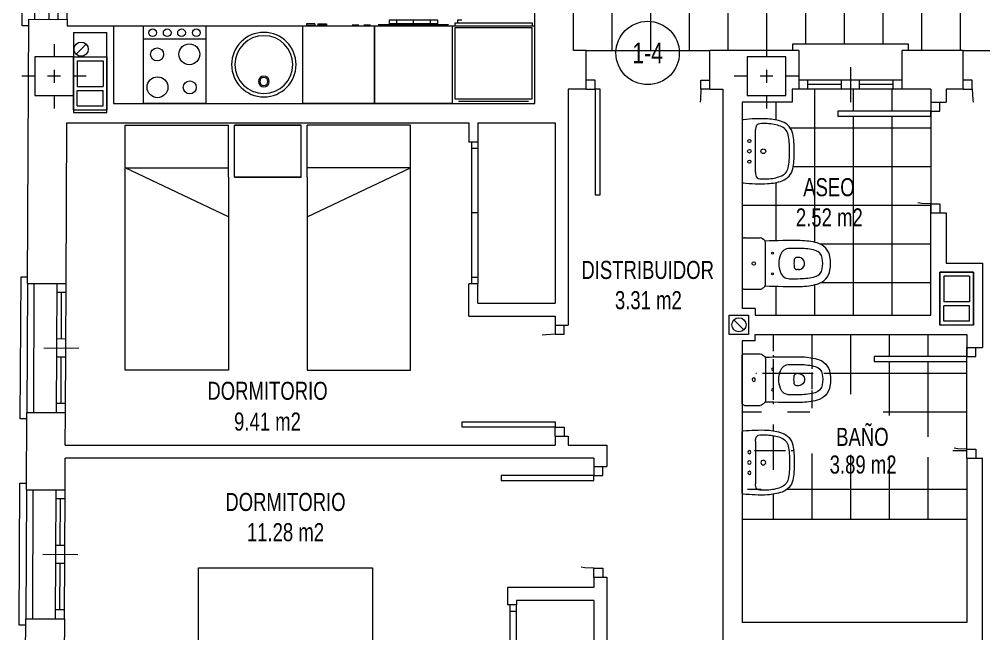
# Model space of a CAD drawing. Header units: millimetres. Extents: x 1426 to 1585, y -58 to 4.
# Drawn here: x 1483.23 to 1490.71, y -13.16 to -8.39 of the extents above; entities that cross this region are included whole.
import ezdxf
from ezdxf.enums import TextEntityAlignment as Align

# ---------------------------------------------------------------- set-up
doc = ezdxf.new("R2010")
doc.units = ezdxf.units.MM
doc.header["$LTSCALE"] = 0.35
doc.linetypes.add('DASHDOT', pattern=[1, 0.5, -0.25, 0, -0.25])
doc.linetypes.add('PUNTOS', pattern=[6.35, 0, -6.35])
for name, color, linetype, lineweight in [('BAJANTES', 9, 'Continuous', 0), ('BARRIDO_PUERTA', 251, 'PUNTOS', 0), ('CARPINTERIA', 4, 'Continuous', 0), ('COCINA', 7, 'Continuous', 0), ('ESCALERAS', 7, 'Continuous', 0), ('GRAFISMOS', 8, 'DASHDOT', 0), ('MUEBLES', 7, 'Continuous', 0), ('MUROS', 1, 'Continuous', 0), ('PILARES', 7, 'Continuous', 0), ('SANITARIOS', 7, 'Continuous', 0), ('SHUNT', 9, 'Continuous', 0), ('SOLERIA', 251, 'Continuous', 0), ('SUPERFICIES', 2, 'Continuous', 0), ('TEXTOS', 3, 'Continuous', 0)]:
    doc.layers.add(name, color=color, linetype=linetype, lineweight=lineweight)
doc.styles.add('SWIS721 Lt', font='swisscl.ttf')

# ---------------------------------------------------------------- blocks, each defined once
blk = doc.blocks.new('C FREGADERO1')
at = {"layer": 'SANITARIOS'}
for centre, radius in [((0, -0.2999968047433867), 0.2499999950000047), ((0, -0.2999968047433867), 0.2242263776581457), ((0, -0.1691363783693305), 0.04227118837031624), ((0, -0.1691363783693305), 0.03146018602145409)]:
    blk.add_circle(centre, radius, dxfattribs=at)
blk = doc.blocks.new('C FRIGORIFICO')
at = {"layer": 'COCINA'}
for p, q in [((0.6199999999985266, -0.03575461507762157), (0.01999999999861757, -0.03575461507762157)), ((0.01999999999861757, -0.03575461507762157), (0.01999999999861757, -0.5857546150778035)), ((0.591668803025641, -0.01719124852797904), (0.049155221874571, -0.01719124852752429)), ((0.6199999999985266, -0.5857546150778035), (0.6199999999985266, -0.03575461507762157)), ((0.01999999999861757, -0.5857546150778035), (0.6199999999985266, -0.5857546150778035)), ((0.6198687664023055, -0.599999999999909), (0.01961240309901768, -0.599999999999909)), ((0.01961240309901768, -0.599999999999909), (0.01961240309901768, -0.622828914227739)), ((0.01961240309901768, -0.622828914227739), (0.6198687664023055, -0.622828914227739)), ((0.5970402246211961, -0.6470007057637304), (0.5674974058456428, -0.6470007057637304)), ((0.5970402246211961, -0.622828914227739), (0.5970402246211961, -0.6470007057637304)), ((0.6198687664023055, -0.622828914227739), (0.6198687664023055, -0.599999999999909))]:
    blk.add_line(p, q, dxfattribs=at)
blk = doc.blocks.new('C LAVADORA')
at = {"layer": 'SANITARIOS'}
for p, q in [((-0.3025210084038008, 0), (-0.3025210084038008, -0.6000000000003638)), ((-0.3025210084033461, 0), (0.3025210084033461, 0)), ((0.3025210084033461, 0), (0.3025210084033461, -0.6000000000003638)), ((0.3025210084033461, -0.6000000000003638), (-0.3025210084033461, -0.6000000000003638)), ((0.2722689075631024, -0.6100840336134752), (-0.2722689075631024, -0.6100840336134752)), ((-0.1865546218486998, -0.6176470588234224), (0.1840336134450808, -0.6176470588234224)), ((-0.1865546218486998, -0.6478991596641208), (-0.1865546218486998, -0.6176470588234224)), ((0.1840336134450808, -0.6478991596641208), (-0.1865546218486998, -0.6478991596641208)), ((-0.1336134453781597, -0.6176470588234224), (-0.1336134453781597, -0.6478991596641208)), ((0, -0.6176470588234224), (0, -0.6478991596641208)), ((0.1310924369745408, -0.6478991596641208), (0.1310924369745408, -0.6176470588234224)), ((0.1840336134450808, -0.6176470588234224), (0.1840336134450808, -0.6478991596641208))]:
    blk.add_line(p, q, dxfattribs=at)
blk.add_lwpolyline([(0.1840336134450808, -0.6478991596641208), (-0.1865546218486998, -0.6478991596641208), (-0.1865546218486998, -0.6176470588234224), (0.1840336134450808, -0.6176470588234224), (0.1840336134450808, -0.6478991596641208)], dxfattribs=at)
blk = doc.blocks.new('C LAVAVAJILLAS')
at = {"layer": 'SANITARIOS'}
for p, q in [((-0.2784107946026779, -0.6000000000003638), (-0.2784107946026779, 0)), ((-0.2784107946026779, 0), (0.2784107946026779, 0)), ((0.2784107946031327, -0.6000000000003638), (0.2784107946031327, 0)), ((0.2784107946026779, -0.6000000000003638), (-0.2784107946026779, -0.6000000000003638)), ((-0.2478260869561382, -0.6053973013495124), (-0.1956521739130039, -0.6053973013495124)), ((-0.1587706146924575, -0.6053973013495124), (-0.1065967016488685, -0.6053973013495124)), ((0.09310344827599693, -0.6053973013495124), (0.1605697151426284, -0.6053973013495124)), ((0.09310344827599693, -0.6152923538234063), (0.09310344827599693, -0.6053973013495124)), ((0.1605697151426284, -0.6152923538234063), (0.09310344827599693, -0.6152923538234063)), ((0.1605697151426284, -0.6152923538234063), (0.1605697151426284, -0.6053973013495124)), ((0.248725637181451, -0.6053973013495124), (0.1821589205401324, -0.6053973013495124)), ((0.1821589205401324, -0.6152923538234063), (0.1821589205401324, -0.6053973013495124)), ((0.1821589205401324, -0.6152923538234063), (0.248725637181451, -0.6152923538234063)), ((0.248725637181451, -0.6152923538234063), (0.248725637181451, -0.6053973013495124))]:
    blk.add_line(p, q, dxfattribs=at)
blk = doc.blocks.new('C COCINA')
at = {"layer": 'COCINA'}
blk.add_line((0.241602562045955, -0.4992061427551562), (-0.2416025620464097, -0.4992061427551562), dxfattribs=at)
blk.add_lwpolyline([(0.241602562045955, -0.599999999999909), (-0.2416025620464097, -0.599999999999909), (-0.2416025620464097, 0), (0.241602562045955, 0)], close=True, dxfattribs=at)
for centre, radius in [((-0.117076651763, -0.123541167833082), 0.05039692862239899), ((0.1333040751810586, -0.1246753765371977), 0.08079242269822089), ((-0.1134664561068348, -0.380264500404337), 0.08079242269822089), ((0.1361538410769754, -0.3791302917002213), 0.05039692862239899), ((-0.1679590003532212, -0.5474320241692112), 0.02971582313937692), ((-0.05297168472679914, -0.5474320241692112), 0.02971582313937692), ((0.0581396539682828, -0.5474320241692112), 0.02971582313937692), ((0.1705429849735083, -0.5474320241692112), 0.02971582313937692)]:
    blk.add_circle(centre, radius, dxfattribs=at)
blk = doc.blocks.new('SHUNT 41x26')
at = {"layer": 'SHUNT'}
for p, q in [((0, 0.2599999999999909), (0, 0)), ((0.4099999999999682, 0.2599999999996783), (0, 0.2599999999999909)), ((0.0300000000000864, 0.2300000000000182), (0.0300000000000864, 0.02999999999997272)), ((0.0300000000000864, 0.2300000000000182), (0.2300000000000182, 0.2300000000000182)), ((0.2300000000000182, 0.2300000000000182), (0.2300000000000182, 0.02999999999997272)), ((0.3799999999999955, 0.2299999999998477), (0.2599999999999909, 0.2299999999998477)), ((0.2599999999999909, 0.2299999999998477), (0.2599999999999909, 0.02999999999980218)), ((0.3799999999999955, 0.2299999999998477), (0.3799999999999955, 0.02999999999980218)), ((0.4099999999999682, 0.2599999999996783), (0.4099999999999966, -1.56319401867222e-13)), ((0, 0), (0.4099999999999966, -1.56319401867222e-13)), ((0.0300000000000864, 0.02999999999997272), (0.2300000000000182, 0.02999999999997272)), ((0.3799999999999955, 0.02999999999980218), (0.2599999999999909, 0.02999999999980218))]:
    blk.add_line(p, q, dxfattribs=at)
blk = doc.blocks.new('PILAR 30x30')
at = {"layer": 'GRAFISMOS', "ltscale": 0.5}
for p, q in [((0, 0.2499999999999858), (0, -0.2499999999999858)), ((0.2499999999999716, 0), (-0.25, 0))]:
    blk.add_line(p, q, dxfattribs=at)
at = {"layer": 'PILARES'}
blk.add_lwpolyline([(0.1499999999999773, -0.1500000000000021), (0.1499999999999773, 0.149999999999995), (-0.1500000000000057, 0.149999999999995), (-0.1500000000000057, -0.1500000000000021)], close=True, dxfattribs=at)
blk = doc.blocks.new('S INODORO1')
at = {"layer": 'SANITARIOS'}
for p, q in [((0.1882334308126161, 0), (-0.1882334308126303, 0)), ((-0.1999999999999886, -0.01822664579822231), (-0.1999999999999886, -0.1409999999999627)), ((0.1999999999999886, -0.01822664579822231), (0.1999999999999886, -0.1409999999999627)), ((-0.1918808964199457, -0.156575817573966), (-0.1880054885781419, -0.1619811544979335)), ((-0.163999997858383, -0.17999999999995), (0.1639999999999873, -0.17999999999995)), ((0.1918808985615499, -0.156575817573966), (0.1880054907197461, -0.1619811544979335)), ((-0.04699999999999704, -0.4369999973025642), (-0.04699999999999704, -0.4242945784064887)), ((0.04699999999999704, -0.4369999973025642), (0.04699999999999704, -0.4242945784064887))]:
    blk.add_line(p, q, dxfattribs=at)
blk.add_lwpolyline([(0.1177193807845924, -0.3673107612016917, 0.3145851973718788), (0.0683515056235251, -0.2970423673297677)], format="xyb", dxfattribs=at)
for centre, radius in [((0, -0.09000000000003183), 0.0135), ((0, -0.09000000000003183), 0.0135), ((-0.0800000000000125, -0.23599999999999), 0.0075), ((0.0800000000000125, -0.23599999999999), 0.0075)]:
    blk.add_circle(centre, radius, dxfattribs=at)
for centre, radius, start, end in [((0.1800000000000068, -0.01822664579822231), 0.02, 0, 65.69011829601511), ((-0.1800000000000068, -0.01822664579822231), 0.02, 114.3098817039974, 180), ((-0.1810000000000116, -0.1409999999999627), 0.019, 180, 235.0627641955378), ((0.1810000021416158, -0.1409999999999627), 0.019, 304.9372358044623, 0), ((-0.1639999999999873, -0.1549999999999727), 0.025, 196.2152195323952, 246.6223783547732), ((5.322258117191922, -0.382957534321692), 5.5, 177.8638331676418, 180.7094562231261), ((-0.163999997858383, -0.1549999999999727), 0.025, 246.6223783547732, 270.000004908241), ((0.1639999999999873, -0.1549999999999727), 0.025, 269.999995091759, 293.3776216452268), ((0.1640000021415915, -0.1549999999999727), 0.025, 293.3776216452268, 343.7847804676048), ((-5.322258117191922, -0.3829575343216884), 5.5, 359.2905437768738, 2.136166832358183), ((-0.04271969101469608, -0.3675264795811017), 0.075, 109.9839884045838, 179.8352030700626), ((0, -0.4850000000000136), 0.2, 70.01601159542828, 109.9839884045838), ((5.322258117191922, -0.382957534321692), 5.44, 179.8352030700626, 180.7094562231265), ((-5.322258117191922, -0.3829575343216884), 5.44, 359.2905437768735, 0.1647969299373794), ((-0.02700000000001523, -0.4242945784064887), 0.02, 99.71514937207024, 180), ((0, -0.4370000000000118), 0.047, 179.999996711712, 270), ((0, -0.5819999999999936), 0.18, 80.2848506279215, 99.71514937207024), ((0, -0.4370000000000118), 0.047, 270, 3.288288058078042e-06), ((0.02700000000001523, -0.4242945784064887), 0.02, 1.017777498068325e-13, 80.28485062792974), ((0.3726375855731305, -0.4442485856892517), 0.55, 180.7094562231261, 194.5394939202496), ((0.3726375855731305, -0.4442485856892517), 0.49, 180.7094562231265, 194.5394939202496), ((-0.3726375855731305, -0.4442485856892517), 0.49, 345.4605060797502, 359.2905437768735), ((-0.3726375855731305, -0.4442485856892517), 0.55, 345.4605021030711, 359.2905437768738), ((-0.03003993384598402, -0.5486842853060807), 0.134, 194.5394815747347, 261.1838169393084), ((-0.03003993384598402, -0.5486842853060807), 0.074, 194.5394815747347, 261.1838169393084), ((0.03003993384598402, -0.5486842853060807), 0.074, 278.8161830606915, 345.4605184252652), ((0.03003993384598402, -0.5486842853060807), 0.134, 278.8161830606915, 345.4605021030711), ((0, -0.3550000000000182), 0.27, 261.1838164021437, 278.8161839650988), ((0, -0.3550000000000182), 0.33, 261.1838164021437, 278.816183965098)]:
    blk.add_arc(centre, radius, start, end, dxfattribs=at)
blk = doc.blocks.new('S LAVABO1')
at = {"layer": 'SANITARIOS'}
for p, q in [((0.2960817150196817, 0), (-0.2960817150196817, 0)), ((-0.2065305105095376, -0.1299999999999955), (0.206530511432959, -0.1299999999999955))]:
    blk.add_line(p, q, dxfattribs=at)
for centre, radius in [((-0.1000000000000227, -0.07000000000005002), 0.015), ((0, -0.07000000000005002), 0.0175), ((0.1000000000000227, -0.07000000000005002), 0.015), ((0, -0.2050000000000409), 0.023)]:
    blk.add_circle(centre, radius, dxfattribs=at)
for centre, radius, start, end in [((-0.2960817150196817, -0.009999999999990905), 0.01, 90, 173.6261614113595), ((0.2960817150196817, -0.009999999999990905), 0.01, 6.373838588640401, 90), ((1.184708166736641, -0.1754125934993453), 1.5, 173.6261614113596, 182.6930360595679), ((-1.184708166736641, -0.1754125934993453), 1.5, 357.3069639404321, 6.3738385886403), ((1.186135394913322, -0.2209411878851597), 1.454, 178.0233761962638, 180.8979986071595), ((-0.2269999999999754, -0.1710000000000491), 0.04, 95.59371676879408, 179.6994568863144), ((-0.2065305105095376, -0.3799999999999955), 0.25, 90.00000021162609, 95.59371676879408), ((0.2065305105095376, -0.3799999999999955), 0.25, 84.4062832312059, 89.99999978837394), ((0.2269999999999754, -0.1710000000000491), 0.04, 0.3005431136856259, 84.4062832312059), ((-1.186135394913322, -0.2209411878851597), 1.454, 359.1020013928405, 1.97662380373624), ((0.18581257366111, -0.2223976351006058), 0.5, 182.6930360595679, 199.340620271271), ((0.18581257366111, -0.2223976351006058), 0.454, 182.6930360595679, 199.340620271271), ((-0.18581257366111, -0.2223976351006058), 0.454, 340.659379728729, 357.3069639404321), ((-0.18581257366111, -0.2223976351006058), 0.5, 340.659379728729, 357.3069639404321), ((-0.1349999999999909, -0.3350000000000364), 0.114, 199.34062003409, 257.4428701847792), ((0.1349999999999909, -0.3350000000000364), 0.114, 282.5571298152208, 340.6593799659099), ((-0.1349999999999909, -0.3350000000000364), 0.16, 199.34062003409, 257.4428701847792), ((-0.06107958876236808, -0.003132898885041868), 0.454, 257.4428701847792, 266.4982176842357), ((0, 0.9950000000000045), 1.454, 266.4982176842357, 273.5017823157644), ((0.06107958876236808, -0.003132898885041868), 0.454, 273.5017823157644, 282.5571298152208), ((0.1349999999999909, -0.3350000000000364), 0.16, 282.5571298152208, 340.6593799659099), ((-0.06107958876236808, -0.003132898885041868), 0.5, 257.4428701847792, 266.4982176842357), ((0, 0.9950000000000045), 1.5, 266.4982176842357, 273.5017823157644), ((0.06107958876236808, -0.003132898885041868), 0.5, 273.5017823157644, 282.5571298152208)]:
    blk.add_arc(centre, radius, start, end, dxfattribs=at)
blk = doc.blocks.new('bajante')
at = {"layer": 'BAJANTES'}
blk.add_line((-0.03889087296533944, -0.03889087296518312), (0.03889087296511207, 0.03889087296535365), dxfattribs=at)
blk.add_circle((0, 0), 0.055, dxfattribs=at)
blk = doc.blocks.new('A$C70ED1BAF')
at = {"layer": 'MUEBLES'}
for p, q in [((6.757653636668692e-07, 2.504010243155619), (0.4203018946498105, 2.504010243155619)), ((6.757653636668692e-07, 1.978633719550032), (6.757653636668692e-07, 2.504010243155619)), ((0.4203018946498105, 2.504010243155619), (0.4203018946498105, 2.451472590795049)), ((0.4203018946498105, 2.031171371910602), (0.4203018946498105, 2.451472590795049)), ((0.4203018946498105, 2.031171371910602), (0.4203018946498105, 1.978633719550032)), ((0.05253832812593373, 1.978633719550032), (6.757653636668692e-07, 1.978633719550032)), ((0.4203018946498105, 1.978633719550032), (0.05253832812593373, 1.978633719550032)), ((0.05253832812593373, 1.926096067189462), (6.757653636668692e-07, 1.926096067189462)), ((6.757653636668692e-07, 0.5760960671894679), (6.757653636668692e-07, 1.926096067189462)), ((0.05253832812593373, 1.926096067189462), (1.900000675765341, 1.926096067189462)), ((0.3515605242454285, 1.251096067189465), (0.6507561629969132, 1.926096067189462)), ((0.3515605242454285, 1.926096067189462), (0.3515605242454285, 0.5760960671894679)), ((1.900000675765341, 1.926096067189462), (1.900000675765341, 0.5760960671894679)), ((0.6560701479028239, 0.5760960671894679), (0.3515605242454285, 1.251096067189465)), ((0.05253832812593373, 0.5760960671894679), (6.757653636668692e-07, 0.5760960671894679)), ((0.05253832812593373, 0.5253766928542234), (6.757653636668692e-07, 0.5253766928542234)), ((6.757653636668692e-07, 1.692486364390788e-07), (6.757653636668692e-07, 0.5253766928542234)), ((1.900000675765341, 0.5760960671894679), (0.05253832812593373, 0.5760960671894679)), ((0.05253832812593373, 0.5253766928542234), (0.4203018946498105, 0.5253766928542234)), ((0.4203018946498105, 0.5253766928542234), (0.4203018946498105, 0.4728390404936533)), ((0.4203018946498105, 0.0525378216092065), (0.4203018946498105, 0.4728390404936533)), ((0.4203018946498105, 1.692486364390788e-07), (6.757653636668692e-07, 1.692486364390788e-07)), ((0.4203018946498105, 0.0525378216092065), (0.4203018946498105, 1.692486364390788e-07))]:
    blk.add_line(p, q, dxfattribs=at)
blk = doc.blocks.new('A$C7B596D43')
at = {"layer": 'MUEBLES'}
for p, q in [((-1.419790294221457e-07, 1.498506282077116), (-1.419790294221457e-07, 1.899999949663197)), ((0.5157371351176607, 1.899999949663197), (-1.419790010004363e-07, 1.899999949663197)), ((0.5157371351176607, 1.498506282077116), (0.5157371351176607, 1.899999949663197)), ((0.5640066828195813, 1.498506282077102), (0.5640066828195813, 1.899999949663183)), ((1.364006682819593, 1.899999949663197), (0.5640066828195813, 1.899999949663183)), ((1.364006682819593, -5.03368084991962e-08), (1.364006682819593, 1.899999949663197)), ((-1.419790294221457e-07, 1.498506282077116), (0.5157371351176607, 1.498506282077116)), ((1.364006682819593, 1.569999949663185), (0.5640066828195813, 1.569999949663185)), ((0.5640066828195813, 1.189999949663189), (1.364006682819593, 1.569999949663185)), ((0.5640066828195813, 1.498506282077102), (0.5640066828195813, -5.03368084991962e-08)), ((0.5640066828195813, -5.03368084991962e-08), (1.364006682819593, -5.03368084991962e-08))]:
    blk.add_line(p, q, dxfattribs=at)
blk = doc.blocks.new('C P082')
at = {"layer": 'BARRIDO_PUERTA'}
blk.add_arc((0.07000000000016371, 0), 0.8200000000001637, 2.605510395054913e-11, 87.20397430368445, dxfattribs=at)
at = {"layer": 'CARPINTERIA'}
for p, q in [((0.07000000000016371, 0.8190238091779065), (0.1100000000005821, 0.8190238091779065)), ((0.07000000000016371, 0), (0.07000000000016371, 0.8190238091779065)), ((0.1100000000005821, 0.8190238091779065), (0.1100000000005821, 0)), ((0, 0), (0.07000000000016371, 0)), ((0.1100000000005821, 0), (0.07000000000016371, 0)), ((0.07000000000016371, 0), (0.07000000000016371, -0.07000000000016371)), ((0.8900000000003274, 0), (0.8900000000003274, -0.07000000000016371)), ((0.9600000000004911, -9.094947017729282e-13), (0.8900000000003274, 0)), ((0.07000000000016371, -0.07000000000016371), (0, -0.07000000000016371)), ((0.8900000000003274, -0.07000000000016371), (0.9600000000004911, -0.07000000000061846))]:
    blk.add_line(p, q, dxfattribs=at)
blk = doc.blocks.new('C VA080')
at = {"layer": 'CARPINTERIA'}
for p, q in [((0.4000000000000909, -0.1700000000000728), (0.4000000000000909, 0.09999999999854481)), ((0.4000000000005457, 0), (0, 0)), ((0.07000000000061846, 0), (0.07000000000061846, -0.07000000000016371)), ((0.3300000000008367, 0), (0.3300000000008367, -0.07000000000016371)), ((0.8000000000001819, 4.547473508864641e-13), (0.4000000000000909, 0)), ((0.4700000000007094, 0), (0.4700000000007094, -0.07000000000016371)), ((0.7300000000004729, 4.547473508864641e-13), (0.7300000000004729, -0.06999999999970896)), ((0.4000000000005457, -0.07000000000016371), (0, -0.07000000000016371)), ((0.3300000000008367, -0.03500000000030923), (0.07000000000061846, -0.03500000000030923)), ((0.8000000000001819, -0.06999999999970896), (0.4000000000000909, -0.07000000000016371)), ((0.7300000000004729, -0.03499999999985448), (0.4700000000007094, -0.03500000000030923)), ((-0.0499999999992724, -0.3500000000003638), (-0.0499999999992724, -0.3000000000001819)), ((0.8500000000003638, -0.3499999999999091), (-0.0499999999992724, -0.3500000000003638)), ((0.8500000000003638, -0.2999999999997272), (0.8500000000003638, -0.3499999999999091))]:
    blk.add_line(p, q, dxfattribs=at)
blk = doc.blocks.new('C P072')
at = {"layer": 'BARRIDO_PUERTA'}
blk.add_arc((0.06790447680714351, -0.0008679941265654634), 0.722096044878664, 0.06887229536583446, 86.65797362140653, dxfattribs=at)
at = {"layer": 'CARPINTERIA'}
for p, q in [((0.07000000000016371, 0.7200000000002547), (0.1100000000005821, 0.7200000000002547)), ((0.07000000000016371, 0), (0.07000000000016371, 0.7200000000002547)), ((0.1100000000005821, 0.7200000000002547), (0.1100000000005821, 0)), ((0, 0), (0.07000000000016371, 0)), ((0.1100000000005821, 0), (0.07000000000016371, 0)), ((0.07000000000016371, 0), (0.07000000000016371, -0.07000000000016371)), ((0.7900000000004184, 0), (0.7900000000004184, -0.07000000000016371)), ((0.8600000000005821, -9.094947017729282e-13), (0.7900000000004184, 0)), ((0.07000000000016371, -0.07000000000016371), (0, -0.07000000000016371)), ((0.7900000000004184, -0.07000000000016371), (0.8600000000005821, -0.07000000000061846))]:
    blk.add_line(p, q, dxfattribs=at)
blk = doc.blocks.new('ARMARIO 2H')
at = {"layer": 'CARPINTERIA'}
for p, q in [((0, 0.04999999999999716), (1.099999999999909, 0.04999999999999716)), ((0, 0), (1.099999999999909, 0)), ((0.04999999999995453, 0.04999999999999716), (0.04999999999995453, 0)), ((0.5499999999999545, 0.04999999999999716), (0.5499999999999545, 0)), ((1.049999999999955, 0.04999999999999716), (1.049999999999955, 0))]:
    blk.add_line(p, q, dxfattribs=at)
blk = doc.blocks.new('ARMARIO 3H')
at = {"layer": 'CARPINTERIA'}
for p, q in [((0, 0.04999999999999716), (1.599999999999909, 0.04999999999999716)), ((0, 0), (1.599999999999909, 0)), ((0.04999999999995453, 0.04999999999999716), (0.04999999999995453, 0)), ((0.5499999999999545, 0.04999999999999716), (0.5499999999999545, 0)), ((1.049999999999955, 0.04999999999999716), (1.049999999999955, 0)), ((1.549999999999955, 0.04999999999999716), (1.549999999999955, 0))]:
    blk.add_line(p, q, dxfattribs=at)
blk = doc.blocks.new('C VA100')
at = {"layer": 'CARPINTERIA'}
for p, q in [((0.5, -0.1700000000000728), (0.5, 0.09999999999854481)), ((0.5000000000004547, 0), (0, 0)), ((0.07000000000061846, 0), (0.07000000000061846, -0.07000000000016371)), ((0.4300000000007458, 0), (0.4300000000007458, -0.07000000000016371)), ((1, 4.547473508864641e-13), (0.5, 0)), ((0.5700000000006185, 0), (0.5700000000006185, -0.07000000000016371)), ((0.930000000000291, 4.547473508864641e-13), (0.930000000000291, -0.06999999999970896)), ((0.5000000000004547, -0.07000000000016371), (0, -0.07000000000016371)), ((0.4300000000007458, -0.03500000000030923), (0.07000000000061846, -0.03500000000030923)), ((1, -0.06999999999970896), (0.5, -0.07000000000016371)), ((0.930000000000291, -0.03499999999985448), (0.5700000000006185, -0.03500000000030923)), ((-0.0499999999992724, -0.3500000000003638), (-0.0499999999992724, -0.3000000000001819)), ((1.050000000000182, -0.3499999999999091), (-0.0499999999992724, -0.3500000000003638)), ((1.050000000000182, -0.2999999999997272), (1.050000000000182, -0.3499999999999091))]:
    blk.add_line(p, q, dxfattribs=at)
blk = doc.blocks.new('C VC200')
at = {"layer": 'CARPINTERIA'}
for p, q in [((2, 0), (0, 0)), ((0.07000000000061846, 0), (0.07000000000061846, -0.07000000000016371)), ((0.9650000000015098, 0), (0.9650000000015098, -0.1400000000007822)), ((1.035000000001673, 0), (1.035000000001673, -0.1400000000003274)), ((2, -0.06999999999970896), (0, -0.07000000000016371)), ((0.9650000000015098, -0.03500000000030923), (0.07000000000061846, -0.03500000000030923)), ((1.930000000000291, -0.06999999999970896), (1.930000000000291, -0.1399999999998727)), ((2, -0.1399999999998727), (4.547473508864641e-13, -0.1400000000007822)), ((1.930000000000291, -0.1050000000000182), (1.035000000001673, -0.1050000000004729)), ((-0.0499999999992724, -0.3500000000003638), (-0.0499999999992724, -0.3000000000001819)), ((2.050000000000182, -0.3499999999999091), (-0.0499999999992724, -0.3500000000003638)), ((2.050000000000182, -0.2999999999997272), (2.050000000000182, -0.3499999999999091))]:
    blk.add_line(p, q, dxfattribs=at)

msp = doc.modelspace()

# ---------------------------------------------------------------- hatches: boundary and pattern name
at = {"layer": 'SOLERIA'}
h = msp.add_hatch(dxfattribs=at)
h.set_pattern_fill('ANSI37', color=256, scale=2.403, angle=45, style=0)
h.set_pattern_definition([(90, (1505.251627080655, -8.035488163223626), (-0.300375, 5.551115123125783e-17), []), (180, (1505.251627080655, -8.035488163223626), (-5.551115123125783e-17, -0.300375), [])])
h.paths.add_polyline_path([(1487.531945372246, -7.435495883619531), (1487.531945372247, -8.635480442827706), (1489.229036608198, -8.63548044282772), (1489.229036608198, -8.58548044283247), (1490.129036608198, -8.585480442832456), (1490.129036608198, -8.635480442832637), (1492.92120475327, -8.635480442832552), (1492.92120475327, -8.58548044283237), (1494.121204753269, -8.585480442832853), (1494.121204753269, -8.63548044282772), (1494.632025327117, -8.635480442827664), (1494.632025327117, -8.585480442832853), (1495.832025327116, -8.58548044283237), (1495.832025327116, -8.635480442832552), (1499.977429952553, -8.635480442830122), (1499.977429952553, -8.58548044282994), (1501.177429952552, -8.585480442829457), (1501.177429952552, -8.635480442827124), (1503.796216793732, -8.635480442828076), (1503.796216793732, -8.58548044283237), (1504.996216793731, -8.585480442832853), (1504.996216793731, -8.63548044282772), (1505.507037367579, -8.635480442827664), (1505.507037367579, -8.585480442832853), (1506.707037367578, -8.58548044283237), (1506.707037367578, -8.635480442828076), (1509.325824208758, -8.635481567552212), (1509.325824208758, -8.58548156755203), (1510.525824208757, -8.585481567552513), (1510.525824208757, -8.635480442827706), (1514.671222569361, -8.635480442832552), (1514.671222569361, -8.58548044283237), (1515.87122256936, -8.585480442832853), (1515.87122256936, -8.635480442833035), (1516.382043143208, -8.635480442833035), (1516.382043143208, -8.585480442832853), (1517.582043143207, -8.58548044283237), (1517.582043143207, -8.635480442832552), (1520.374217553114, -8.635480442832637), (1520.374217553114, -8.585480442832456), (1521.274217553114, -8.58548044283247), (1521.274217553114, -8.63548044282772), (1522.971308789065, -8.635480442827706), (1522.971308789066, -7.435495883619545), (1513.552049405238, -7.435495883619161), (1513.552049410286, -7.345495874816415), (1511.352049492781, -7.345495874815377), (1511.352049329741, -4.385495883619235), (1510.102049590693, -4.385495883619264), (1510.102049590693, -7.435495883618948), (1500.401204570619, -7.435495883618948), (1500.401204570619, -4.385495883619477), (1499.201204720261, -4.385496045579039), (1499.201204758632, -6.245496042230762), (1496.951204753269, -6.245496072689981), (1496.951204753269, -7.435495883618906)])
h = msp.add_hatch(dxfattribs=at)
h.set_pattern_fill('ANSI37', color=256, scale=2.4, angle=45, style=0)
h.set_pattern_definition([(90, (1490.302424176934, -8.935495883625727), (-0.3, 5.551115123125783e-17), []), (180, (1490.302424176934, -8.935495883625727), (-5.551115123125783e-17, -0.3), [])])
h.paths.add_polyline_path([(1490.302424176934, -8.935495883625741), (1489.24704957454, -8.935495883632875), (1489.24704957454, -9.035495883619141), (1488.839116498142, -9.035495883619141), (1488.839116498142, -9.18024300007648, -0.3819936691886251), (1488.846228376835, -9.172292450375743, -0.03958235651457175), (1489.035828622863, -9.166200193790836, -0.07276681690386003), (1489.149507976692, -9.188331873772405, -0.2590936280430465), (1489.232054700914, -9.281279511390515, -0.03953198113866117), (1489.240875976804, -9.343812865579572, -0.03056833146309331), (1489.240875976804, -9.490403878604617, -0.03953198113836539), (1489.232054700914, -9.552937232793134, -0.2590936280447745), (1489.149507976692, -9.645884870412011, -0.07276681690356435), (1489.035828622863, -9.668016550393482, -0.03958235651461937), (1488.846228376835, -9.661924293808589, -0.3819936692125106), (1488.839116498141, -9.653973744107795), (1488.839116498141, -10.0991667745408, -0.29474333107776), (1488.857343143938, -10.0874002053553), (1488.98011649814, -10.0874002053553, -0.2449887212017084), (1488.995692315714, -10.09551930893597), (1489.001097652638, -10.09939471677715, -0.2235592800704531), (1489.017064239942, -10.11348047016914, -0.01241701099872649), (1489.290175200647, -10.11007995408188, -0.06041829651556409), (1489.421441128995, -10.12765164746558, -0.2992740963164277), (1489.520217590747, -10.23682276571683, -0.07708787595144663), (1489.520217590747, -10.33797764499385, -0.2992740963160984), (1489.421441128995, -10.44714876324506, -0.06041829651543472), (1489.290175200648, -10.46472045662869, -0.01241701095728868), (1489.017064240853, -10.46131994057541, -0.223559304179279), (1489.001097652638, -10.47540569607504), (1488.995692315714, -10.47928110391684, -0.2449887056205316), (1488.980116498139, -10.48740020535528), (1488.857343143938, -10.48740020535528, -0.2947433310924629), (1488.83911649814, -10.4756336361688), (1488.83911649814, -10.63740020535536), (1488.939116498142, -10.63740020535536), (1488.939116498142, -10.68740020535545), (1490.30242417693, -10.68740020535522), (1490.302424176932, -9.82549588362405, -0.3968827745484522), (1489.582424176934, -9.145495883624328), (1489.582424176934, -9.105495883623924), (1490.302424176934, -9.10549588362391)])
h.paths.add_polyline_path([(1490.302424176933, -9.145495883624328), (1489.582424176934, -9.145495883624328, 0.396882774548452), (1490.302424176932, -9.82549588362405)], flags=17)
h = msp.add_hatch(dxfattribs=at)
h.set_pattern_fill('ANSI37', color=256, scale=2.4, angle=45, style=0)
h.set_pattern_definition([(90, (1490.582424176938, -10.83740020535519), (-0.3, 5.551115123125783e-17), []), (180, (1490.582424176938, -10.83740020535519), (-5.551115123125783e-17, -0.3), [])])
h.paths.add_polyline_path([(1490.582424176938, -11.00740020535519), (1490.582424176939, -10.93740020535503)], flags=17)
edge = h.paths.add_edge_path()
edge.add_line((1488.839116498142, -11.37563363616791), (1488.839116498142, -11.59339148760879))
edge.add_line((1488.839116498142, -12.06712223164028), (1488.839116498142, -12.27311351389357))
edge.add_arc((1488.994116498142, -11.35140020749699), 0.025, 286.215219532396, 336.6223783547715)
edge.add_arc((1488.980116498142, -11.36840020749701), 0.019, 270, 325.0627641955348)
edge.add_line((1488.995692315716, -11.37928110391695), (1489.00109765264, -11.37540569607514))
edge.add_line((1488.995692315716, -10.99551930893545), (1489.00109765264, -10.99939471677725))
edge.add_line((1488.85734314394, -11.38740020535538), (1488.980116498142, -11.38740020535538))
edge.add_arc((1489.387800783448, -11.21744013920138), 0.134, 284.5394978969312, 351.1838169393085)
edge.add_arc((1489.222074032463, -5.865142088163473), 5.5, 267.8638331676468, 270.7094562231301)
edge.add_arc((1489.283365083831, -10.81476261978226), 0.55, 270.7094562231301, 284.5394978969312)
edge.add_arc((1488.85734314394, -11.3674002053554), 0.02, 204.309881703987, 270)
edge.add_arc((1488.980116498142, -11.00640020535538), 0.019, 34.93723580446515, 90)
edge.add_arc((1488.994116498142, -11.02340020535541), 0.025, 23.37762164522857, 73.78478046760401)
edge.add_arc((1488.85734314394, -11.00740020535539), 0.02, 90, 155.6901182960026)
edge.add_line((1488.85734314394, -10.98740020535541), (1488.980116498142, -10.98740020535541))
edge.add_arc((1489.283365083831, -11.56003779092853), 0.55, 75.46050607975153, 89.29054377686992)
edge.add_arc((1489.222074032464, -16.50965832254732), 5.5, 89.29054377686992, 92.1361668323532)
edge.add_arc((1489.387800783448, -11.15736027150941), 0.134, 8.816183060691408, 75.46051842526587)
edge.add_arc((1489.194116498142, -11.1874002053554), 0.33, 351.1838160349022, 368.8161835978569)
edge.add_arc((1488.979446572941, -12.77802339301386), 1.200000000000017, 87.30696394042734, 96.37383858864739)
edge.add_arc((1489.107116498141, -11.72225685962454), 0.1280000000000018, 12.55712981522223, 70.6593799659029)
edge.add_arc((1489.017034606222, -11.97890691855343), 0.4000000000000057, 70.65937972873608, 87.30696394042734)
edge.add_arc((1488.841622817249, -11.78139318861464), 0.4000000000000057, 3.501782315764078, 12.55712981522223)
edge.add_arc((1488.847116498141, -11.59339148760879), 0.008000000000000115, 96.37383858864739, 180)
edge.add_arc((1488.847116498141, -12.06712223164028), 0.008000000000000115, 180, 263.6261614113526)
edge.add_arc((1488.841622817249, -11.87912053063443), 0.4000000000000057, 347.4428701847778, 356.498217684236)
edge.add_arc((1489.017034606222, -11.68160680069564), 0.4000000000000057, 272.6930360595726, 289.3406202712639)
edge.add_arc((1489.107116498141, -11.93825685962452), 0.1280000000000018, 289.3406200340971, 347.4428701847778)
edge.add_arc((1488.979446572941, -10.88249032623521), 1.200000000000017, 263.6261614113526, 272.6930360595726)
edge.add_arc((1488.043116498141, -11.83025685962453), 1.200000000000017, 356.498217684236, 363.501782315764)
edge.add_line((1490.582424176939, -11.79740020535561), (1490.582424176939, -11.72740020535544))
edge.add_line((1490.582424176939, -11.00740020535519), (1489.862424176938, -11.00740020535519))
edge.add_line((1489.862424176938, -11.00740020535519), (1489.862424176938, -11.04740020535561))
edge.add_line((1489.862424176938, -11.04740020535561), (1490.582424176939, -11.04740020535561))
edge.add_line((1490.582424176939, -11.79740020535561), (1490.582424176938, -11.04740020535561))
edge.add_line((1490.582424176938, -10.83740020535519), (1490.582424176938, -10.93740020535518))
edge.add_line((1490.582424176939, -12.27311351389383), (1490.582424176939, -11.79740020535564))
edge.add_line((1488.939116498142, -10.88740020535533), (1488.939116498142, -10.83740020535537))
edge.add_line((1488.939116498142, -10.88740020535533), (1488.839116498142, -10.88740020535533))
edge.add_line((1488.839116498142, -10.88740020535533), (1488.839116498142, -10.99916677454288))
edge.add_line((1488.939116498142, -10.83740020535537), (1490.582424176938, -10.83740020535519))
edge.add_line((1490.582424176939, -12.27311351389383), (1488.839116498142, -12.27311351389357))

# ---------------------------------------------------------------- linework, layer by layer
at = {"layer": 'COCINA'}
msp.add_line((1483.963176137962, -8.44549588362029), (1487.231945372245, -8.44549588362026), dxfattribs=at)
at = {"layer": 'ESCALERAS'}
for p, q in [((1483.36288967348, -6.394249806987823), (1483.350727529566, -8.394213975757644)), ((1483.653176137962, -8.495495883620087), (1483.653176137962, -9.115511324276333)), ((1483.653176137962, -8.495495883620087), (1483.913176137961, -8.495495883620073)), ((1483.913176137961, -9.115511324276348), (1483.913176137961, -8.495495883620073)), ((1483.653176137962, -9.115511324276333), (1483.913176137961, -9.115511324276348)), ((1483.296669082572, -10.44132614399512), (1483.292762444516, -11.44125808342348)), ((1483.346668700979, -10.44152148770235), (1483.342762062923, -11.44145342713072)), ((1483.288654361116, -12.04124503250896), (1483.284747723061, -13.04117697193733)), ((1483.338653979523, -12.04144037621621), (1483.334747341468, -13.04137231564457))]:
    msp.add_line(p, q, dxfattribs=at)
for points in [[(1490.372424176938, -10.35548044283272), (1490.632424176938, -10.35548044283272), (1490.632424176938, -10.76548044283269), (1490.372424176938, -10.76548044283269)], [(1488.889116498142, -10.83740020535526), (1488.739116498142, -10.83740020535526), (1488.739116498142, -10.68740020535525), (1488.889116498142, -10.68740020535525)]]:
    msp.add_lwpolyline(points, close=True, dxfattribs=at)
at = {"layer": 'MUROS'}
for p, q in [((1487.231945372245, -9.04549588362027), (1487.231945372247, -7.135495883619548)), ((1483.306925366209, -8.39394096548613), (1483.605452550548, -8.3954364239411)), ((1483.605452550548, -8.3954364239411), (1483.605314910782, -8.445495883620104)), ((1483.605314910782, -8.445495883620104), (1483.963176137962, -8.445495883620076)), ((1483.963176137962, -8.44549588362029), (1483.963176137961, -9.04549588362007)), ((1487.629116498141, -8.935480442827746), (1487.629116498142, -8.635480442827706)), ((1488.589116498142, -8.93548044282722), (1488.589116498142, -8.635480442827706)), ((1489.279036608197, -8.635480442833078), (1489.279036608198, -8.935495883618934)), ((1490.079036608198, -8.935480442832834), (1490.079036608198, -8.635480442832765)), ((1490.553187870864, -8.93548044282975), (1490.553187870864, -8.63548044282772)), ((1488.589116498142, -8.93548044282722), (1488.689116498142, -8.93548044282722)), ((1488.689116498142, -8.935480442827235), (1488.689116498142, -13.32161856540279)), ((1489.227697492212, -8.935495883618948), (1489.227697492212, -9.03549588361907)), ((1483.963176137961, -9.04549588362007), (1487.231945372245, -9.04549588362027)), ((1489.227697492212, -9.03549588361907), (1488.839116498142, -9.035495883619085)), ((1490.302424176932, -9.035495883624087), (1490.422424176936, -9.035495883624513)), ((1483.596665318448, -10.44282896159745), (1483.602913854548, -9.19548044282886)), ((1486.789116498143, -9.195480442829073), (1486.789116498143, -9.345480442828936)), ((1486.789116498143, -9.345480442828936), (1486.719116498143, -9.345480442828709)), ((1490.302424176934, -9.895495883623774), (1490.422424176942, -9.89549588362447)), ((1483.296669082572, -10.44132614399512), (1483.596665318448, -10.44282896159745)), ((1486.789116498143, -10.44548044282907), (1486.719116498143, -10.4454804428293)), ((1486.789116498143, -10.59548044282914), (1486.789116498143, -10.44548044282907)), ((1488.939116498142, -10.63740020535528), (1488.839116498142, -10.63740020535528)), ((1488.939116498142, -10.63740020535528), (1488.939116498142, -10.68740020535521)), ((1487.389116498144, -10.7654804428288), (1487.489116498142, -10.76548044282895)), ((1488.939116498142, -10.88740020535524), (1488.939116498142, -10.83740020535532)), ((1488.839116498142, -10.88740020535524), (1488.839116498143, -13.07161856540309)), ((1488.939116498142, -10.88740020535524), (1488.839116498142, -10.88740020535524)), ((1483.291659996321, -11.44125256075899), (1483.591656232197, -11.44275537836135)), ((1487.389116498142, -11.62548044282941), (1487.489116498141, -11.62548044282952)), ((1487.689116498142, -11.79549675412317), (1483.589889190196, -11.79549675412341)), ((1487.689116498142, -11.86004574381804), (1487.789116498142, -11.86004574381818)), ((1483.288654361116, -12.04124503250896), (1483.588650596991, -12.0427478501113)), ((1487.689116498143, -12.72004574381862), (1487.789116498141, -12.72004574381877)), ((1487.689116498145, -12.80004574381831), (1487.019116498144, -12.80004574381837)), ((1487.089116498144, -12.93363825961223), (1487.019116498144, -12.933638259612)), ((1487.689116498145, -12.90004574381833), (1487.089116498144, -12.90004574381836)), ((1487.089116498144, -12.90004574381836), (1487.089116498144, -12.93363825961223)), ((1483.283645274866, -13.04117144927263), (1483.583641510741, -13.04267426687498)), ((1490.552424176939, -13.07161856540329), (1488.839116498143, -13.07161856540309)), ((1490.58242417694, -13.07161856540308), (1488.839116498143, -13.07161856540329))]:
    msp.add_line(p, q, dxfattribs=at)
at = {"layer": 'MUROS', "lineweight": 0}
for p, q in [((1487.531945372247, -8.635480442827706), (1487.531945372246, -7.435495883619531)), ((1483.296669082572, -10.44132614399512), (1483.306925366209, -8.39394096548613)), ((1487.629116498142, -8.635480442827706), (1487.531945372247, -8.635480442827706)), ((1489.279036608197, -8.63548044282772), (1488.589116498142, -8.635480442827735)), ((1490.553187870864, -8.63548044282772), (1490.079036608198, -8.635480442827706)), ((1487.489116498145, -8.935480442827746), (1487.489116498142, -10.76548044282895)), ((1487.629116498141, -8.935480442827746), (1487.489116498145, -8.935480442827746)), ((1489.279036608198, -8.935495883618934), (1489.227697492212, -8.935495883618948)), ((1490.302424176934, -8.935495883619232), (1490.064026978802, -8.935495883618906)), ((1490.302424176934, -8.935495883619232), (1490.302424176935, -9.035495883619213)), ((1490.553187948214, -8.935495883623936), (1490.422424176935, -8.935495883624831)), ((1490.422424176935, -8.935495883624831), (1490.422424176936, -9.035495883624513)), ((1490.553187870864, -8.93548044282975), (1490.463955703026, -8.935480442832763)), ((1488.839116498142, -9.035495883619085), (1488.83911649814, -10.63740020535528)), ((1483.602913854548, -9.19548044282886), (1486.719116498142, -9.195480442829073)), ((1486.719116498142, -9.195480442829073), (1486.719116498143, -9.345480442828709)), ((1486.789116498145, -9.195480442829087), (1487.389116498145, -9.19548044282913)), ((1486.789116498143, -9.195480442829073), (1487.039759908977, -9.195480442829087)), ((1487.389116498145, -9.19548044282913), (1487.389116498144, -10.59548044282914)), ((1490.30242417693, -10.68740020535517), (1490.302424176935, -9.895495883623632)), ((1490.422424176943, -9.895495883624456), (1490.422424176944, -10.28548044283271)), ((1490.422424176944, -10.28548044283271), (1490.702424176938, -10.28548044283273)), ((1490.702424176938, -10.28548044283273), (1490.702424176939, -10.93740020535572)), ((1486.719116498142, -10.69548044282913), (1486.719116498143, -10.4454804428293)), ((1486.789116498143, -10.59548044282914), (1487.389116498141, -10.59548044282914)), ((1488.939116498142, -10.68740020535537), (1490.30242417693, -10.68740020535517)), ((1486.719116498142, -10.69548044282913), (1487.389116498141, -10.69548044282913)), ((1487.389116498144, -10.69548044282912), (1487.389116498144, -10.7654804428288)), ((1488.939116498142, -10.83740020535532), (1490.582424176939, -10.83740020535513)), ((1490.582424176939, -10.83740020535513), (1490.582424176939, -10.93740020535513)), ((1490.582424176939, -10.93740020535513), (1490.702424176932, -10.93740020535569)), ((1483.288654361116, -12.04124503250896), (1483.291659996321, -11.44125256075899)), ((1483.590390217394, -11.6954804428291), (1483.591656232197, -11.44275537836135)), ((1487.389116498143, -11.62548044282941), (1487.389116498143, -11.69548044282913)), ((1487.489116498141, -11.62548044282953), (1487.489116498141, -11.69548044282907)), ((1483.590390217394, -11.6954804428291), (1487.389116498143, -11.69548044282913)), ((1487.489116498141, -11.69548044282907), (1487.789116498141, -11.69548044282912)), ((1487.789116498142, -11.6954804428291), (1487.789116498142, -11.86004574381818)), ((1483.588650596991, -12.0427478501113), (1483.589889190196, -11.79549675412341)), ((1487.689116498142, -11.79549675412317), (1487.689116498142, -11.86004574381804)), ((1490.58242417694, -11.79740020535559), (1490.702424176939, -11.79740020535557)), ((1490.58242417694, -11.79740020535559), (1490.58242417694, -13.07161856540308)), ((1490.702424176938, -14.74382243332995), (1490.70242417694, -11.79740020535557)), ((1487.689116498141, -12.72004574381861), (1487.689116498141, -12.80004574381829)), ((1487.78911649814, -12.72004574381877), (1487.789116498138, -14.66724708670051)), ((1487.019116498144, -12.80004574381837), (1487.019116498144, -12.933638259612)), ((1487.689116498141, -12.90004574381835), (1487.68911649814, -14.56723077540568)), ((1483.268617098842, -16.04113380802385), (1483.283645274866, -13.04117144927263)), ((1483.583641510741, -13.04267426687498), (1483.576004313727, -14.56723077540614))]:
    msp.add_line(p, q, dxfattribs=at)
at = {"layer": 'SANITARIOS'}
msp.add_line((1490.582424176939, -12.27311351389377), (1488.839116498142, -12.27311351389351), dxfattribs=at)
at = {"layer": 'SOLERIA'}
for p, q in [((1487.629116498142, -8.635480442827706), (1488.589116498142, -8.635480442827735)), ((1490.553187870864, -8.63548044282772), (1491.513187870864, -8.635480442827749)), ((1490.302424176934, -9.035495883624144), (1490.302424176935, -9.895495883623845)), ((1490.582424176939, -11.79740020535561), (1490.582424176938, -10.93740020535518))]:
    msp.add_line(p, q, dxfattribs=at)
at = {"layer": 'TEXTOS', "color": 7}
msp.add_circle((1488.10636065656, -8.65498397547396), 0.2455440864008728, dxfattribs=at)

# ---------------------------------------------------------------- block references
at = {"layer": 'BAJANTES'}
msp.add_blockref('bajante', (1483.713176175352, -8.625511324276523), dxfattribs=at)
at = {"layer": 'BAJANTES', "rotation": 90}
msp.add_blockref('bajante', (1488.814116498142, -10.76240020535526), dxfattribs=at)
at = {"layer": 'CARPINTERIA'}
for name, p, rotation in [('C VC200', (1483.612744273361, -6.395449716290678), 269.7911070659358), ('C P082', (1491.513187870866, -8.93548044283029), 180.0000000000227), ('ARMARIO 2H', (1486.739116498143, -9.345480442829192), 270), ('C VA100', (1483.596665624204, -10.44276792544445), 269.7129817795942), ('C P072', (1487.389116498142, -11.62548044282941), 90), ('C VA100', (1483.588650902749, -12.04268681395813), 269.7129817795812), ('ARMARIO 3H', (1487.089116498144, -14.53363825961197), 90)]:
    msp.add_blockref(name, p, dxfattribs=dict(at, rotation=rotation))
at = {"layer": 'CARPINTERIA', "xscale": -1}
for name, p, rotation in [('C VA080', (1489.279036608198, -8.935480442832805), 180), ('C P082', (1487.629116498142, -8.935480442827746), 180), ('C P072', (1490.302424176935, -9.035495883619213), 90), ('C P072', (1490.582424176939, -10.93740020535501), 90), ('C P072', (1487.689116498142, -11.86004574381804), 90)]:
    msp.add_blockref(name, p, dxfattribs=dict(at, rotation=rotation))
at = {"layer": 'COCINA', "rotation": 180}
for name, p in [('C COCINA', (1484.438479209188, -9.045499078876652)), ('C FRIGORIFICO', (1487.231945372245, -9.04549588362162))]:
    msp.add_blockref(name, p, dxfattribs=at)
at = {"layer": 'MUEBLES', "xscale": -1}
msp.add_blockref('A$C7B596D43', (1485.418883672915, -11.11548039249219), dxfattribs=at)
at = {"layer": 'MUEBLES'}
msp.add_blockref('A$C7B596D43', (1484.903146679777, -11.11548039249219), dxfattribs=at)
at = {"layer": 'MUEBLES', "rotation": 90}
msp.add_blockref('A$C70ED1BAF', (1486.548656473125, -14.54723145117131), dxfattribs=at)
at = {"layer": 'PILARES'}
for p in [(1483.503176137962, -8.835495883618968), (1489.027697492212, -8.835495883619053)]:
    msp.add_blockref('PILAR 30x30', p, dxfattribs=at)
at = {"layer": 'SANITARIOS'}
for name, p, rotation in [('C LAVAVAJILLAS', (1485.708492560837, -9.04549588362027), 180), ('C LAVADORA', (1486.289424363843, -9.04549588362027), 180), ('S INODORO1', (1488.83911649814, -10.2874002053552), 90)]:
    msp.add_blockref(name, p, dxfattribs=dict(at, rotation=rotation))
at = {"layer": 'SANITARIOS', "xscale": -1}
for name, p, rotation in [('C FREGADERO1', (1485.130081766234, -9.045495883620084), 180), ('S INODORO1', (1488.839116498142, -11.18740020535531), 90)]:
    msp.add_blockref(name, p, dxfattribs=dict(at, rotation=rotation))
at = {"layer": 'SANITARIOS', "yscale": 0.8000000000000114, "rotation": 90}
for p, xscale, zscale in [((1488.839116498142, -9.41710837209208), 0.8000000000000114, 0.8000000000000114), ((1488.839116498141, -11.83025685962446), -0.8000000000000114, 0.8)]:
    msp.add_blockref('S LAVABO1', p, dxfattribs=dict(at, xscale=xscale, zscale=zscale))
at = {"layer": 'SHUNT', "xscale": -1, "rotation": 90}
msp.add_blockref('SHUNT 41x26', (1483.913176175352, -8.68551132427637), dxfattribs=at)
at = {"layer": 'SHUNT', "rotation": 270}
msp.add_blockref('SHUNT 41x26', (1490.372424176938, -10.35548044283272), dxfattribs=at)

# ---------------------------------------------------------------- texts
at = {"layer": 'SUPERFICIES', "style": 'SWIS721 Lt'}
for s, p in [('2.52 m2', (1489.514933649035, -9.85992029232225)), ('3.31 m2', (1488.111872339724, -10.50134894290398)), ('9.41 m2', (1485.158259334764, -11.4424969132092)), ('3.89 m2', (1489.777105639966, -11.7757834619972)), ('11.28 m2', (1485.297560405935, -12.30024774149641))]:
    msp.add_text(s, height=0.14, dxfattribs=at).set_placement(p, align=Align.TOP_CENTER)
at = {"layer": 'TEXTOS', "color": 2, "style": 'SWIS721 Lt'}
msp.add_text('1-4', height=0.16, dxfattribs=at).set_placement((1488.10636065656, -8.65498397547396), align=Align.MIDDLE)
at = {"layer": 'TEXTOS', "style": 'SWIS721 Lt'}
for s, p in [('ASEO', (1489.512177807453, -9.695555512930646)), ('DISTRIBUIDOR', (1488.10636065656, -10.33698416351239)), ('DORMITORIO', (1485.158259334764, -11.27403689572241)), ('BAÑO', (1489.771593956802, -11.61303773022464)), ('DORMITORIO', (1485.297560405935, -12.13588296210487))]:
    msp.add_text(s, height=0.14, dxfattribs=at).set_placement(p, align=Align.MIDDLE)

doc.saveas('drawing.dxf')
